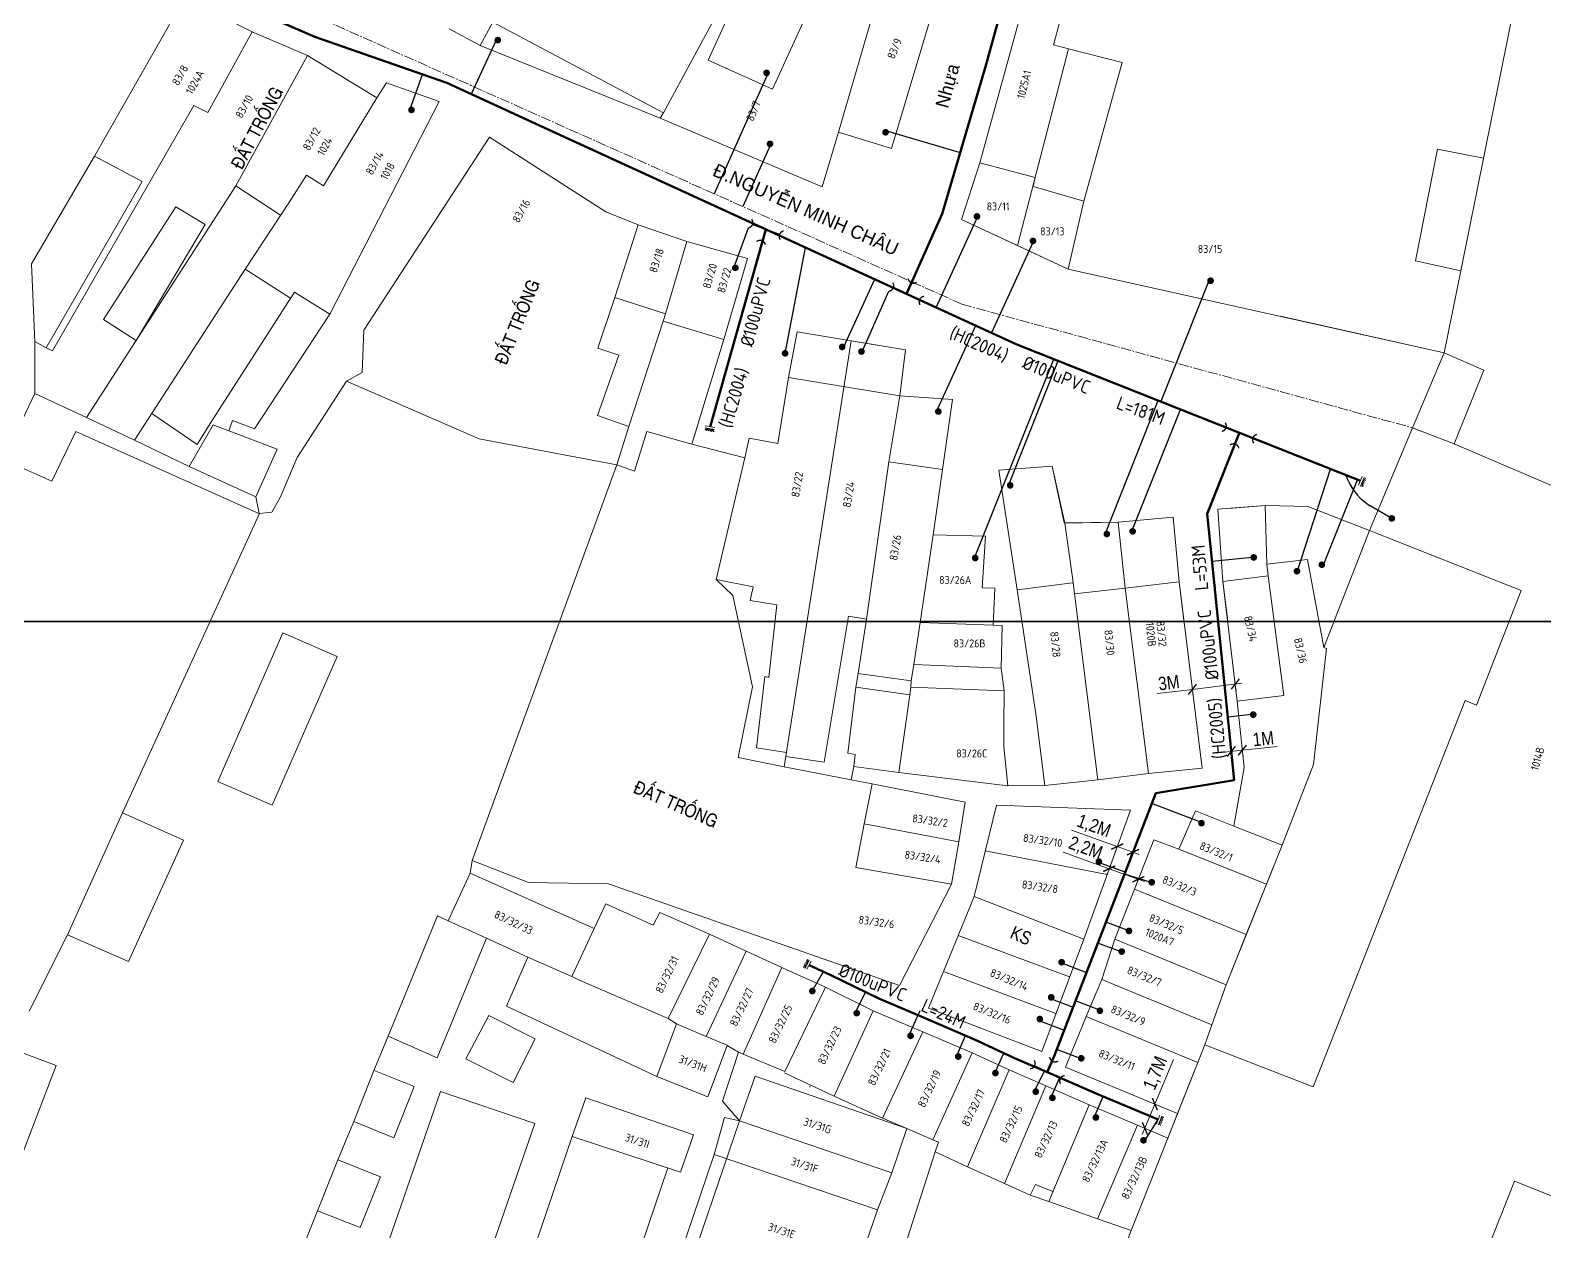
# Model space of a CAD drawing. Header units: inches. Extents: x 595615 to 1194060, y 1190840 to 2385448.
# Drawn here: x 596858.4 to 596971.9, y 1192395.8 to 1192486 of the extents above; entities that cross this region are included whole.
import ezdxf
from ezdxf.enums import TextEntityAlignment as Align

# ---------------------------------------------------------------- set-up
doc = ezdxf.new("R2010")
doc.units = ezdxf.units.IN
doc.header["$MEASUREMENT"] = 0
doc.linetypes.add('CENTER2', pattern=[1.125, 0.75, -0.125, 0.125, -0.125])
doc.layers.get('Defpoints').update_dxf_attribs({"color": 1})
for name, color, linetype, lineweight in [('Chitiet', 4, 'Continuous', 9), ('DN 100 uPVC', 4, 'Continuous', 50), ('DN 25 PE', 40, 'Continuous', 30), ('DUONG CACH LE', 112, 'Continuous', 5), ('NAM-CDAI', 220, 'Continuous', 25), ('Nen tim duong', 9, 'CENTER2', 0), ('Nen_HTHANH-TP', 9, 'Continuous', 0), ('Nen_SN-HTHANH-TP_new', 7, 'Continuous', 0), ('Nen_SN_HTHANH_old', 9, 'Continuous', 0), ('Te', 4, 'Continuous', 15), ('TEXT PIPE', 3, 'Continuous', 25), ('Text_DiaDanh', 9, 'Continuous', 0), ('Text_GiaoThong', 142, 'Continuous', 0), ('TLK 15', 220, 'Continuous', 20)]:
    doc.layers.add(name, color=color, linetype=linetype, lineweight=lineweight)
doc.styles.add('Dia Danh', font='VHELVCN_0.TTF', dxfattribs={"height": 1})
doc.styles.add('Giao Thong', font='VAPTIMN_0.TTF', dxfattribs={"height": 1})
doc.styles.add('Sonha_QTB', font='isocp.shx', dxfattribs={"height": 0.6, "bigfont": 'bigfont.shx'})
doc.styles.add('text', font='isocp2.shx')
doc.styles.add('VNI-HC', font='VHELVCN_0.TTF')
doc.dimstyles.new('DUONG KICH THUOC', dxfattribs={"dimtxt": 1, "dimasz": 0.7, "dimexe": 0.5, "dimexo": 0.3, "dimgap": 0.2, "dimtad": 1, "dimzin": 0, "dimdsep": 46, "dimtxsty": 'VNI-HC', "dimblk": 'ARCHTICK', "dimcen": 0.09, "dimdle": 0.5, "dimclrd": 256, "dimclre": 256, "dimclrt": 256, "dimadec": 0, "dimazin": 0, "dimtfac": 1, "dimtofl": 0, "dimtmove": 0, "dimatfit": 3, "dimfxl": 1, "dimtolj": 1, "dimtzin": 0, "dimlwd": -1, "dimlwe": -1, "dimarcsym": 0})

# ---------------------------------------------------------------- blocks, each defined once
blk = doc.blocks.new('TE1')
at = {"layer": 'Chitiet', "ltscale": 100, "const_width": 0.1}
for points in [[(-0.35, 1.28, 0.571257), (0.35, 1.28)], [(1.1, 0.35, 0.571257), (1.1, -0.35)], [(0.35, -1.28, 0.571257), (-0.35, -1.28)]]:
    blk.add_lwpolyline(points, format="xyb", dxfattribs=at)
for points in [[(0, -1.08), (0, 1.08)], [(0.9, 0), (0, 0)]]:
    blk.add_lwpolyline(points, dxfattribs=at)
blk = doc.blocks.new('BIT')
at = {"layer": 'Chitiet', "ltscale": 100}
for p, q in [((0.35, 0), (-0.35, 0)), ((-0.3, -0.16), (-0.35, -0.21)), ((0.35, -0.16), (-0.35, -0.16)), ((-0.18, -0.16), (-0.34, -0.33)), ((-0.06, -0.16), (-0.22, -0.33)), ((0.07, -0.16), (-0.09, -0.33)), ((0.19, -0.16), (0.03, -0.33)), ((0.32, -0.16), (0.15, -0.33)), ((0.35, -0.25), (0.28, -0.33))]:
    blk.add_line(p, q, dxfattribs=at)
blk = doc.blocks.new('_ArchTick')
at = {"color": 0, "linetype": 'ByBlock', "const_width": 0.15}
blk.add_lwpolyline([(-0.5, -0.5), (0.5, 0.5)], dxfattribs=at)
blk = doc.blocks.new('*D67')
at = {"layer": 'Defpoints', "color": 0}
for p in [(596948.43, 1192431.87), (596949.26, 1192431.96), (596949.26, 1192431.96)]:
    blk.add_point(p, dxfattribs=at)
at = {"layer": 'DUONG CACH LE'}
for p, q in [((596947.93, 1192431.82), (596949.26, 1192431.96)), ((596948.46, 1192431.57), (596948.48, 1192431.38)), ((596949.26, 1192431.96), (596951.86, 1192432.23)), ((596949.29, 1192431.66), (596949.31, 1192431.46))]:
    blk.add_line(p, q, dxfattribs=at)
at = {"layer": 'DUONG CACH LE', "xscale": 0.7, "yscale": 0.7, "zscale": 0.7}
for p, rotation in [((596948.43, 1192431.87), 185.8934851896952), ((596949.26, 1192431.96), 5.893485189695231)]:
    blk.add_blockref('_ArchTick', p, dxfattribs=dict(at, rotation=rotation))
at = {"layer": 'DUONG CACH LE', "insert": (596950.83, 1192432.82), "char_height": 1, "attachment_point": 5, "rotation": 5.8935, "style": 'VNI-HC'}
blk.add_mtext('\\A1;1M', dxfattribs=at)
blk = doc.blocks.new('*D68')
at = {"layer": 'Defpoints', "color": 0}
for p in [(596945.51, 1192436.52), (596945.51, 1192436.52), (596948.73, 1192436.92)]:
    blk.add_point(p, dxfattribs=at)
at = {"layer": 'DUONG CACH LE'}
for p, q in [((596945.51, 1192436.52), (596942.87, 1192436.2)), ((596949.22, 1192436.98), (596945.51, 1192436.52)), ((596945.55, 1192436.22), (596945.57, 1192436.03)), ((596948.76, 1192436.62), (596948.79, 1192436.42))]:
    blk.add_line(p, q, dxfattribs=at)
at = {"layer": 'DUONG CACH LE', "xscale": 0.7, "yscale": 0.7, "zscale": 0.7}
for p, rotation in [((596948.73, 1192436.92), 6.984401695975553), ((596945.51, 1192436.52), 186.9844016959755)]:
    blk.add_blockref('_ArchTick', p, dxfattribs=dict(at, rotation=rotation))
at = {"layer": 'DUONG CACH LE', "insert": (596943.75, 1192437.02), "char_height": 1, "attachment_point": 5, "rotation": 6.9844, "style": 'VNI-HC'}
blk.add_mtext('\\A1;3M', dxfattribs=at)
blk = doc.blocks.new('*D69')
at = {"layer": 'Defpoints', "color": 0}
for p in [(596939.88, 1192424.73), (596939.88, 1192424.73), (596941.06, 1192424.31)]:
    blk.add_point(p, dxfattribs=at)
at = {"layer": 'DUONG CACH LE'}
for p, q in [((596939.88, 1192424.73), (596936.46, 1192425.97)), ((596941.53, 1192424.14), (596939.88, 1192424.73)), ((596939.78, 1192424.45), (596939.71, 1192424.26)), ((596940.96, 1192424.02), (596940.89, 1192423.84))]:
    blk.add_line(p, q, dxfattribs=at)
at = {"layer": 'DUONG CACH LE', "xscale": 0.7, "yscale": 0.7, "zscale": 0.7}
for p, rotation in [((596939.88, 1192424.73), 160.0957621109602), ((596941.06, 1192424.31), 340.0957621109603)]:
    blk.add_blockref('_ArchTick', p, dxfattribs=dict(at, rotation=rotation))
at = {"layer": 'DUONG CACH LE', "insert": (596938.11, 1192426.22), "char_height": 1, "attachment_point": 5, "rotation": 340.0958, "style": 'VNI-HC'}
blk.add_mtext('\\A1;1,2M', dxfattribs=at)
blk = doc.blocks.new('*D70')
at = {"layer": 'Defpoints', "color": 0}
for p in [(596939.28, 1192423.07), (596939.28, 1192423.07), (596941.46, 1192422.28)]:
    blk.add_point(p, dxfattribs=at)
at = {"layer": 'DUONG CACH LE'}
for p, q in [((596939.28, 1192423.07), (596935.82, 1192424.32)), ((596939.18, 1192422.79), (596939.11, 1192422.6)), ((596941.93, 1192422.11), (596939.28, 1192423.07)), ((596941.36, 1192422), (596941.29, 1192421.81))]:
    blk.add_line(p, q, dxfattribs=at)
at = {"layer": 'DUONG CACH LE', "xscale": 0.7, "yscale": 0.7, "zscale": 0.7}
for p, rotation in [((596939.28, 1192423.07), 160.0957621013076), ((596941.46, 1192422.28), 340.0957621013076)]:
    blk.add_blockref('_ArchTick', p, dxfattribs=dict(at, rotation=rotation))
at = {"layer": 'DUONG CACH LE', "insert": (596937.49, 1192424.57), "char_height": 1, "attachment_point": 5, "rotation": 340.0958, "style": 'VNI-HC'}
blk.add_mtext('\\A1;2,2M', dxfattribs=at)
blk = doc.blocks.new('*D71')
at = {"layer": 'Defpoints', "color": 0}
for p in [(596942.7, 1192405.41), (596942.7, 1192405.41), (596941.95, 1192403.59)]:
    blk.add_point(p, dxfattribs=at)
at = {"layer": 'DUONG CACH LE'}
for p, q in [((596942.7, 1192405.41), (596944.09, 1192408.77)), ((596941.76, 1192403.13), (596942.7, 1192405.41)), ((596942.98, 1192405.3), (596943.16, 1192405.22)), ((596942.23, 1192403.48), (596942.41, 1192403.4))]:
    blk.add_line(p, q, dxfattribs=at)
at = {"layer": 'DUONG CACH LE', "xscale": 0.7, "yscale": 0.7, "zscale": 0.7}
for p, rotation in [((596942.7, 1192405.41), 67.51855811826496), ((596941.95, 1192403.59), 247.5185581182649)]:
    blk.add_blockref('_ArchTick', p, dxfattribs=dict(at, rotation=rotation))
at = {"layer": 'DUONG CACH LE', "insert": (596942.79, 1192407.72), "char_height": 1, "attachment_point": 5, "rotation": 67.5186, "style": 'VNI-HC'}
blk.add_mtext('\\A1;1,7M', dxfattribs=at)
blk = doc.blocks.new('TLK 15')
at = {"layer": 'TLK 15', "linetype": 'Continuous', "const_width": 0.25}
blk.add_lwpolyline([(-0.125, 0, 1), (0.125, 0, 1)], format="xyb", close=True, dxfattribs=at)

msp = doc.modelspace()

# ---------------------------------------------------------------- linework, layer by layer
at = {"layer": 'Defpoints'}
for points in [[(597361.233, 1192441.604), (597361.233, 1193242.556), (596228.852, 1193242.556), (596228.852, 1192441.604)], [(597361.233, 1191640.651), (597361.233, 1192441.604), (596228.852, 1192441.604), (596228.852, 1191640.651)]]:
    msp.add_lwpolyline(points, close=True, dxfattribs=at)
at = {"layer": 'DN 100 uPVC'}
for points in [[(596792.453, 1192532.661), (596810.742, 1192521.511), (596833.338, 1192508.713), (596845.502, 1192501.896), (596870.621, 1192489.741), (596875.663, 1192487.21), (596879.724, 1192485.462), (596885.599, 1192483.423), (596889.609, 1192482.002), (596897.21, 1192478.503), (596932.364, 1192462.395), (596958.105, 1192452.151)], [(596913.546, 1192471.018), (596909.356, 1192456.222)], [(596949.05, 1192455.78), (596946.629, 1192449.698), (596947.132, 1192444.798), (596948.646, 1192429.718), (596942.764, 1192428.725), (596935.156, 1192408.999), (596934.635, 1192407.813)], [(596942.943, 1192404.25), (596938.179, 1192406.259), (596934.93, 1192407.686), (596932.179, 1192408.869), (596929.413, 1192410.159), (596925.703, 1192411.75), (596922.005, 1192413.322), (596918.418, 1192415.096), (596916.774, 1192415.834)]]:
    msp.add_lwpolyline(points, dxfattribs=at)
msp.add_lwpolyline([(596924.08, 1192466.191), (596926.752, 1192472.187), (596930.034, 1192483.321), (596931.93, 1192490.213), (596934.068, 1192498.041), (596935.745, 1192506.742), (596937.22, 1192510.608), (596938.534, 1192514.013), (596939.798, 1192517.423), (596941.065, 1192520.854, -0.0002379), (596941.065, 1192520.855), (596942.358, 1192524.346), (596943.335, 1192526.35)], format="xyb", dxfattribs=at)
at = {"layer": 'DN 25 PE'}
for p, q in [((596893.314, 1192485.218), (596891.444, 1192481.157)), ((596886.845, 1192479.985), (596887.788, 1192482.647)), ((596913.713, 1192482.763), (596909.668, 1192473.687)), ((596922.51, 1192478.431), (596928.106, 1192476.781)), ((596913.85, 1192477.307), (596911.811, 1192472.732)), ((596929.363, 1192471.868), (596926.296, 1192465.176)), ((596911.125, 1192468.137), (596912.228, 1192471.131)), ((596914.977, 1192461.724), (596916.518, 1192469.656)), ((596933.561, 1192470.033), (596930.461, 1192463.267)), ((596919.382, 1192462.207), (596921.705, 1192467.279)), ((596946.751, 1192467.173), (596943.142, 1192458.105)), ((596920.706, 1192461.737), (596922.766, 1192466.387)), ((596926.338, 1192457.361), (596929.29, 1192463.804)), ((596929.23, 1192446.499), (596935.119, 1192461.298)), ((596931.727, 1192451.822), (596935.447, 1192461.168)), ((596938.975, 1192448.167), (596942.959, 1192458.178)), ((596941.032, 1192448.499), (596944.621, 1192457.517)), ((596953.354, 1192445.259), (596955.862, 1192453.043)), ((596955.342, 1192445.866), (596957.879, 1192452.241)), ((596957.212, 1192452.137), (596957.017, 1192452.584)), ((596960.465, 1192449.341), (596958.848, 1192450.292)), ((596949.985, 1192446.418), (596946.997, 1192446.112)), ((596949.95, 1192434.625), (596948.172, 1192434.447)), ((596946.32, 1192426.485), (596942.473, 1192427.969)), ((596938.378, 1192423.597), (596940.522, 1192422.821)), ((596942.339, 1192422.049), (596940.424, 1192422.658)), ((596940.757, 1192418.405), (596939.039, 1192419.067)), ((596940.089, 1192416.854), (596938.432, 1192417.493)), ((596935.581, 1192416.058), (596937.581, 1192415.286)), ((596917.02, 1192413.894), (596917.851, 1192415.351)), ((596920.225, 1192412.238), (596921.006, 1192413.816)), ((596934.93, 1192413.297), (596936.577, 1192412.683)), ((596924.261, 1192410.533), (596925.093, 1192412.435)), ((596938.702, 1192412.414), (596936.762, 1192413.162)), ((596934.076, 1192411.669), (596935.912, 1192410.96)), ((596927.83, 1192408.982), (596928.503, 1192410.55)), ((596930.749, 1192407.866), (596931.389, 1192409.238)), ((596937.055, 1192408.848), (596935.351, 1192409.505)), ((596933.65, 1192406.346), (596934.429, 1192407.916)), ((596934.892, 1192405.881), (596935.563, 1192407.408)), ((596938.151, 1192404.408), (596938.819, 1192405.99)), ((596941.971, 1192402.702), (596942.943, 1192404.25))]:
    msp.add_line(p, q, dxfattribs=at)
msp.add_arc((596960.877, 1192453.74), 4, 203.62556, 239.52526, dxfattribs=at)
at = {"layer": 'Nen tim duong'}
for p, q in [((596856.638, 1192497.319), (596928.236, 1192465.413)), ((596928.236, 1192465.413), (596962.004, 1192456.14))]:
    msp.add_line(p, q, dxfattribs=at)
at = {"layer": 'Nen_HTHANH-TP', "linetype": 'Continuous'}
for p, q in [((596905.855, 1192479.755), (596915.35, 1192497.342)), ((596915.051, 1192496.542), (596909.211, 1192483.717)), ((596914.033, 1192481.531), (596919.783, 1192494.156)), ((596918.986, 1192478.305), (596923.094, 1192492.448)), ((596970.425, 1192491.697), (596965.644, 1192467.923)), ((596927.185, 1192491.212), (596922.967, 1192477.088)), ((596933.376, 1192489.817), (596929.578, 1192476.004)), ((596869.958, 1192488.396), (596863.197, 1192476.51)), ((596869.958, 1192488.396), (596875.03, 1192485.85)), ((596875.03, 1192485.85), (596869.958, 1192488.396)), ((596936.227, 1192489.029), (596935.09, 1192484.868)), ((596889.789, 1192486.062), (596892.11, 1192484.813)), ((596889.789, 1192486.062), (596892.11, 1192484.813)), ((596892.11, 1192484.813), (596893.069, 1192486.564)), ((596893.069, 1192486.564), (596905.855, 1192479.755)), ((596875.03, 1192485.85), (596871.704, 1192479.777)), ((596875.03, 1192485.85), (596879.181, 1192484.063)), ((596879.181, 1192484.063), (596875.03, 1192485.85)), ((596936.231, 1192484.569), (596935.09, 1192484.868)), ((596879.181, 1192484.063), (596873.809, 1192474.299)), ((596879.181, 1192484.063), (596884.374, 1192480.897)), ((596884.374, 1192480.897), (596879.181, 1192484.063)), ((596892.11, 1192484.813), (596905.615, 1192479.374)), ((596892.11, 1192484.813), (596905.615, 1192479.374)), ((596909.211, 1192483.717), (596914.033, 1192481.531)), ((596932.393, 1192469.816), (596936.231, 1192484.569)), ((596936.231, 1192484.569), (596940.241, 1192483.532)), ((596937.37, 1192473.13), (596940.241, 1192483.532)), ((596884.374, 1192480.897), (596885.103, 1192482.008)), ((596885.103, 1192482.008), (596884.374, 1192480.897)), ((596885.103, 1192482.008), (596889.044, 1192480.611)), ((596889.044, 1192480.611), (596885.103, 1192482.008)), ((596870.644, 1192480.316), (596860.049, 1192461.918)), ((596871.704, 1192479.777), (596870.644, 1192480.316)), ((596884.374, 1192480.897), (596880.369, 1192474.294)), ((596889.044, 1192480.611), (596880.857, 1192464.674)), ((596880.857, 1192464.674), (596889.044, 1192480.611)), ((596905.855, 1192479.755), (596905.615, 1192479.374)), ((596905.615, 1192479.374), (596917.769, 1192474.214)), ((596905.615, 1192479.374), (596917.769, 1192474.214)), ((596917.769, 1192474.214), (596918.986, 1192478.305)), ((596917.769, 1192474.214), (596918.986, 1192478.305)), ((596918.986, 1192478.305), (596922.967, 1192477.088)), ((596892.826, 1192477.934), (596883.398, 1192463.456)), ((596892.826, 1192477.934), (596883.398, 1192463.456)), ((596901.55, 1192472.331), (596892.826, 1192477.934)), ((596892.826, 1192477.934), (596901.55, 1192472.331)), ((596962.233, 1192468.66), (596963.887, 1192477.041)), ((596963.887, 1192477.041), (596967.337, 1192476.354)), ((596863.197, 1192476.51), (596858.474, 1192468.436)), ((596863.197, 1192476.51), (596866.789, 1192474.613)), ((596929.578, 1192476.004), (596928.191, 1192471.763)), ((596929.578, 1192476.004), (596928.191, 1192471.763)), ((596929.578, 1192476.004), (596933.718, 1192474.907)), ((596866.789, 1192474.613), (596859.589, 1192462.147)), ((596879.108, 1192475.083), (596877.82, 1192473.092)), ((596880.369, 1192474.294), (596879.108, 1192475.083)), ((596933.718, 1192474.907), (596933.569, 1192474.237)), ((596873.809, 1192474.299), (596862.603, 1192456.91)), ((596873.809, 1192474.299), (596877.161, 1192472.091)), ((596933.569, 1192474.237), (596937.37, 1192473.13)), ((596869.31, 1192472.725), (596863.887, 1192464.251)), ((596871.511, 1192471.377), (596869.31, 1192472.725)), ((596877.82, 1192473.092), (596874.494, 1192468.039)), ((596903.951, 1192471.363), (596901.55, 1192472.331)), ((596901.55, 1192472.331), (596903.951, 1192471.363)), ((596936.194, 1192468.049), (596937.37, 1192473.13)), ((596871.511, 1192471.377), (596866.318, 1192462.683)), ((596902.206, 1192465.922), (596903.951, 1192471.363)), ((596903.951, 1192471.363), (596907.602, 1192470.106)), ((596907.602, 1192470.106), (596903.951, 1192471.363)), ((596928.191, 1192471.763), (596936.194, 1192468.049)), ((596928.191, 1192471.763), (596932.393, 1192469.816)), ((596907.602, 1192470.106), (596906.007, 1192464.685)), ((596907.602, 1192470.106), (596912.153, 1192468.83)), ((596912.153, 1192468.83), (596907.602, 1192470.106)), ((596932.393, 1192469.816), (596936.194, 1192468.049)), ((596858.474, 1192468.436), (596858.738, 1192462.617)), ((596874.494, 1192468.039), (596866.714, 1192455.993)), ((596874.494, 1192468.039), (596877.906, 1192465.852)), ((596912.153, 1192468.83), (596910.388, 1192462.768)), ((596912.153, 1192468.83), (596911.046, 1192464.979)), ((596964.399, 1192461.772), (596936.194, 1192468.049)), ((596964.399, 1192461.772), (596936.194, 1192468.049)), ((596965.644, 1192467.923), (596962.233, 1192468.66)), ((596965.644, 1192467.923), (596964.399, 1192461.772)), ((596871.883, 1192456.467), (596878.195, 1192466.302)), ((596878.195, 1192466.302), (596880.857, 1192464.674)), ((596900.949, 1192462.121), (596902.206, 1192465.922)), ((596902.206, 1192465.922), (596906.007, 1192464.685)), ((596875.204, 1192456.05), (596880.857, 1192464.674)), ((596906.007, 1192464.685), (596905.847, 1192464.125)), ((596911.046, 1192464.979), (596910.388, 1192462.768)), ((596952.127, 1192464.502), (596964.399, 1192461.772)), ((596863.887, 1192464.251), (596866.318, 1192462.683)), ((596883.398, 1192463.456), (596883.28, 1192460.276)), ((596905.847, 1192464.125), (596903.263, 1192456.232)), ((596910.388, 1192462.768), (596905.847, 1192464.125)), ((596915.241, 1192459.902), (596915.878, 1192463.343)), ((596915.878, 1192463.343), (596915.241, 1192459.902)), ((596915.878, 1192463.343), (596919.938, 1192462.666)), ((596923.999, 1192461.999), (596915.878, 1192463.343)), ((596858.738, 1192462.617), (596858.741, 1192458.707)), ((596859.589, 1192462.147), (596858.738, 1192462.617)), ((596860.049, 1192461.918), (596859.589, 1192462.147)), ((596902.509, 1192461.582), (596900.949, 1192462.121)), ((596910.388, 1192462.768), (596907.985, 1192454.906)), ((596910.388, 1192462.768), (596907.985, 1192454.906)), ((596907.985, 1192454.906), (596910.388, 1192462.768)), ((596919.938, 1192462.666), (596914.904, 1192430.722)), ((596919.938, 1192462.666), (596923.999, 1192461.999)), ((596900.913, 1192457.071), (596902.509, 1192461.582)), ((596923.999, 1192461.999), (596923.572, 1192458.529)), ((596923.572, 1192458.529), (596923.999, 1192461.999)), ((596964.399, 1192461.772), (596962.004, 1192456.14)), ((596964.399, 1192461.772), (596962.004, 1192456.14)), ((596964.399, 1192461.772), (596962.004, 1192456.14)), ((596964.399, 1192461.772), (596967.37, 1192460.454)), ((596883.28, 1192460.276), (596882.091, 1192459.635)), ((596914.445, 1192454.951), (596915.241, 1192459.902)), ((596915.241, 1192459.902), (596914.445, 1192454.951)), ((596915.241, 1192459.902), (596923.572, 1192458.529)), ((596967.37, 1192460.454), (596965.145, 1192454.932)), ((596858.741, 1192458.707), (596855.407, 1192451.724)), ((596858.741, 1192458.707), (596862.603, 1192456.91)), ((596882.091, 1192459.635), (596878.405, 1192453.902)), ((596882.091, 1192459.635), (596892.034, 1192455.313)), ((596923.572, 1192458.529), (596922.746, 1192453.598)), ((596923.572, 1192458.529), (596927.522, 1192458.262)), ((596927.522, 1192458.262), (596923.572, 1192458.529)), ((596927.522, 1192458.262), (596926.786, 1192453.001)), ((596926.786, 1192453.001), (596927.522, 1192458.262)), ((596862.603, 1192456.91), (596866.204, 1192455.203)), ((596870.905, 1192454.896), (596867.503, 1192457.214)), ((596871.883, 1192456.467), (596870.905, 1192454.896)), ((596873.553, 1192456.679), (596873.264, 1192455.918)), ((596875.204, 1192456.05), (596873.553, 1192456.679)), ((596903.263, 1192456.232), (596900.913, 1192457.071)), ((596861.814, 1192455.869), (596859.997, 1192452.148)), ((596875.569, 1192449.69), (596861.814, 1192455.869)), ((596866.204, 1192455.203), (596866.714, 1192455.993)), ((596870.296, 1192453.226), (596872.093, 1192456.357)), ((596872.093, 1192456.357), (596873.264, 1192455.918)), ((596873.264, 1192455.918), (596876.905, 1192454.541)), ((596892.034, 1192455.313), (596902.366, 1192453.372)), ((596903.263, 1192456.232), (596902.366, 1192453.372)), ((596904.624, 1192455.854), (596903.676, 1192452.893)), ((596907.985, 1192454.906), (596904.624, 1192455.854)), ((596911.965, 1192453.879), (596912.274, 1192455.36)), ((596912.274, 1192455.36), (596911.965, 1192453.879)), ((596912.274, 1192455.36), (596914.445, 1192454.951)), ((596914.445, 1192454.951), (596912.274, 1192455.36)), ((596962.004, 1192456.14), (596958.78, 1192448.427)), ((596962.004, 1192456.14), (596958.78, 1192448.427)), ((596962.004, 1192456.14), (596958.78, 1192448.427)), ((596961.904, 1192455.89), (596962.004, 1192456.14)), ((596962.004, 1192456.14), (596962.644, 1192455.89)), ((596962.004, 1192456.14), (596965.145, 1192454.932)), ((596962.004, 1192456.14), (596965.145, 1192454.932)), ((596962.004, 1192456.14), (596965.145, 1192454.932)), ((596866.204, 1192455.203), (596870.296, 1192453.226)), ((596875.288, 1192450.96), (596876.905, 1192454.541)), ((596907.985, 1192454.906), (596911.965, 1192453.879)), ((596911.965, 1192453.879), (596907.985, 1192454.906)), ((596965.145, 1192454.932), (597051.244, 1192417.932)), ((596965.145, 1192454.932), (597051.244, 1192417.932)), ((596859.997, 1192452.148), (596857.536, 1192453.236)), ((596870.296, 1192453.226), (596875.288, 1192450.96)), ((596878.405, 1192453.902), (596877.118, 1192450.901)), ((596891.53, 1192423.693), (596902.366, 1192453.372)), ((596903.676, 1192452.893), (596902.366, 1192453.372)), ((596911.965, 1192453.879), (596909.823, 1192444.768)), ((596922.746, 1192453.598), (596921.075, 1192441.777)), ((596922.746, 1192453.598), (596926.786, 1192453.001)), ((596930.996, 1192452.955), (596934.996, 1192453.258)), ((596934.996, 1192453.258), (596930.996, 1192452.955)), ((596934.996, 1192453.258), (596935.949, 1192448.989)), ((596935.909, 1192449.009), (596934.996, 1192453.258)), ((596926.08, 1192448.111), (596926.786, 1192453.001)), ((596926.08, 1192448.111), (596926.786, 1192453.001)), ((596932.383, 1192443.996), (596930.996, 1192452.955)), ((596930.996, 1192452.955), (596932.383, 1192443.996)), ((596875.278, 1192450.99), (596875.288, 1192450.96)), ((596875.288, 1192450.96), (596875.559, 1192449.7)), ((596876.499, 1192449.821), (596877.118, 1192450.901)), ((596875.579, 1192449.7), (596865.297, 1192427.272)), ((596875.559, 1192449.7), (596875.579, 1192449.7)), ((596875.579, 1192449.7), (596876.499, 1192449.821)), ((596950.958, 1192450.301), (596947.429, 1192450.028)), ((596950.958, 1192450.301), (596947.429, 1192450.028)), ((596947.429, 1192450.028), (596947.803, 1192444.618)), ((596947.429, 1192450.028), (596947.803, 1192444.618)), ((596950.958, 1192450.301), (596948.248, 1192450.089)), ((596954.158, 1192450.234), (596950.958, 1192450.301)), ((596954.158, 1192450.234), (596950.958, 1192450.301)), ((596950.958, 1192450.301), (596951.102, 1192445.901)), ((596954.158, 1192450.234), (596950.958, 1192450.301)), ((596958.78, 1192448.427), (596954.158, 1192450.234)), ((596958.78, 1192448.427), (596954.158, 1192450.234)), ((596958.78, 1192448.427), (596954.158, 1192450.234)), ((596958.78, 1192448.427), (596954.158, 1192450.234)), ((596939.949, 1192449.062), (596935.909, 1192449.009)), ((596939.949, 1192449.062), (596935.949, 1192448.989)), ((596935.949, 1192448.989), (596936.553, 1192444.729)), ((596939.949, 1192449.062), (596944.069, 1192449.425)), ((596944.069, 1192449.425), (596939.949, 1192449.062)), ((596939.949, 1192449.062), (596940.483, 1192444.102)), ((596944.069, 1192449.425), (596944.523, 1192444.576)), ((596944.523, 1192444.576), (596944.069, 1192449.425)), ((596925.095, 1192441.53), (596926.08, 1192448.111)), ((596930.01, 1192448.014), (596926.08, 1192448.111)), ((596930.01, 1192448.014), (596926.08, 1192448.111)), ((596930.01, 1192448.014), (596929.763, 1192444.144)), ((596929.763, 1192444.144), (596930.01, 1192448.014)), ((596958.78, 1192448.427), (596955.377, 1192439.655)), ((596958.78, 1192448.427), (596955.377, 1192439.655)), ((596958.78, 1192448.427), (596970.163, 1192443.936)), ((596951.102, 1192445.901), (596954.152, 1192446.264)), ((596954.152, 1192446.264), (596955.377, 1192439.655)), ((596951.102, 1192445.901), (596951.183, 1192445.031)), ((596909.823, 1192444.768), (596911.054, 1192443.559)), ((596909.823, 1192444.768), (596912.593, 1192444.22)), ((596912.354, 1192443.19), (596912.593, 1192444.22)), ((596929.763, 1192444.144), (596930.693, 1192444.115)), ((596930.693, 1192444.115), (596929.763, 1192444.144)), ((596930.693, 1192444.115), (596930.566, 1192441.344)), ((596930.566, 1192441.344), (596930.693, 1192444.115)), ((596932.383, 1192443.996), (596936.523, 1192444.519)), ((596932.383, 1192443.996), (596933.771, 1192434.677)), ((596932.383, 1192443.996), (596932.434, 1192443.646)), ((596936.553, 1192444.729), (596936.684, 1192443.679)), ((596936.684, 1192443.679), (596940.483, 1192444.102)), ((596940.483, 1192444.102), (596944.523, 1192444.576)), ((596940.483, 1192444.102), (596942.214, 1192430.204)), ((596944.523, 1192444.576), (596946.234, 1192430.607)), ((596944.926, 1192441.296), (596944.523, 1192444.576)), ((596947.803, 1192444.618), (596951.183, 1192445.031)), ((596947.803, 1192444.618), (596948.88, 1192435.629)), ((596947.803, 1192444.618), (596948.135, 1192441.849)), ((596951.183, 1192445.031), (596952.36, 1192436.052)), ((596911.054, 1192443.559), (596912.539, 1192436.7)), ((596914.354, 1192442.851), (596912.354, 1192443.19)), ((596913.769, 1192437.411), (596914.354, 1192442.851)), ((596936.684, 1192443.679), (596938.425, 1192429.741)), ((596970.163, 1192443.936), (596966.81, 1192435.344)), ((596919.735, 1192442.016), (596917.904, 1192431.064)), ((596921.075, 1192441.777), (596919.735, 1192442.016)), ((596920.468, 1192437.716), (596921.075, 1192441.777)), ((596877.326, 1192440.762), (596872.455, 1192429.618)), ((596881.387, 1192438.985), (596877.326, 1192440.762)), ((596925.095, 1192441.53), (596924.638, 1192438.39)), ((596930.566, 1192441.344), (596925.095, 1192441.53)), ((596930.566, 1192441.344), (596931.246, 1192441.315)), ((596931.246, 1192441.315), (596930.566, 1192441.344)), ((596931.246, 1192441.315), (596931.168, 1192438.115)), ((596954.594, 1192430.884), (596955.567, 1192439.575)), ((596954.594, 1192430.884), (596955.567, 1192439.575)), ((596955.377, 1192439.655), (596955.567, 1192439.575)), ((596955.567, 1192439.575), (596955.377, 1192439.655)), ((596881.387, 1192438.985), (596876.516, 1192427.841)), ((596924.638, 1192438.39), (596924.439, 1192437.17)), ((596931.168, 1192438.115), (596924.638, 1192438.39)), ((596912.833, 1192432.14), (596913.459, 1192437.491)), ((596913.459, 1192437.491), (596913.769, 1192437.411)), ((596920.279, 1192436.676), (596920.468, 1192437.716)), ((596924.439, 1192437.17), (596920.468, 1192437.716)), ((596924.439, 1192437.17), (596924.399, 1192436.69)), ((596931.168, 1192438.115), (596931.399, 1192436.415)), ((596912.539, 1192436.7), (596911.454, 1192431.399)), ((596919.693, 1192431.736), (596920.279, 1192436.676)), ((596920.279, 1192436.676), (596924.32, 1192436.119)), ((596924.32, 1192436.119), (596923.494, 1192430.289)), ((596924.399, 1192436.69), (596924.32, 1192436.119)), ((596924.399, 1192436.69), (596931.399, 1192436.415)), ((596931.399, 1192436.415), (596931.382, 1192433.875)), ((596952.36, 1192436.052), (596948.88, 1192435.629)), ((596948.88, 1192435.629), (596949.394, 1192430.65)), ((596965.97, 1192435.673), (596957.128, 1192413.166)), ((596966.81, 1192435.344), (596965.97, 1192435.673)), ((596931.382, 1192433.875), (596931.373, 1192432.225)), ((596933.771, 1192434.677), (596934.445, 1192429.308)), ((596915.073, 1192431.782), (596912.833, 1192432.14)), ((596915.033, 1192431.482), (596915.073, 1192431.782)), ((596917.904, 1192431.064), (596915.033, 1192431.482)), ((596920.243, 1192431.646), (596919.693, 1192431.736)), ((596920.124, 1192430.746), (596920.243, 1192431.646)), ((596931.373, 1192432.225), (596931.675, 1192429.295)), ((596911.454, 1192431.399), (596914.904, 1192430.722)), ((596914.904, 1192430.722), (596919.935, 1192429.736)), ((596920.124, 1192430.746), (596919.935, 1192429.736)), ((596923.494, 1192430.289), (596920.124, 1192430.746)), ((596946.234, 1192430.607), (596942.214, 1192430.204)), ((596949.394, 1192430.65), (596948.618, 1192426.259)), ((596952.239, 1192424.842), (596954.594, 1192430.884)), ((596952.239, 1192424.842), (596954.594, 1192430.884)), ((596872.455, 1192429.618), (596876.516, 1192427.841)), ((596919.935, 1192429.736), (596921.495, 1192429.437)), ((596920.908, 1192426.437), (596921.495, 1192429.437)), ((596921.495, 1192429.437), (596928.486, 1192428.053)), ((596923.494, 1192430.289), (596931.675, 1192429.295)), ((596931.675, 1192429.295), (596934.445, 1192429.308)), ((596934.445, 1192429.308), (596938.425, 1192429.741)), ((596942.214, 1192430.204), (596938.425, 1192429.741)), ((596927.999, 1192425.092), (596928.486, 1192428.053)), ((596865.297, 1192427.272), (596861.184, 1192418.109)), ((596865.297, 1192427.272), (596869.869, 1192425.206)), ((596945.747, 1192427.417), (596944.489, 1192424.526)), ((596948.618, 1192426.259), (596945.747, 1192427.417)), ((596920.28, 1192423.166), (596920.908, 1192426.437)), ((596920.908, 1192426.437), (596927.999, 1192425.092)), ((596952.239, 1192424.842), (596948.618, 1192426.259)), ((596869.869, 1192425.206), (596865.756, 1192416.112)), ((596927.999, 1192425.092), (596927.461, 1192421.902)), ((596942.629, 1192425.244), (596941.161, 1192421.533)), ((596944.489, 1192424.526), (596942.629, 1192425.244)), ((596948.047, 1192414.359), (596952.239, 1192424.842)), ((596951.061, 1192421.911), (596952.239, 1192424.842)), ((596891.53, 1192423.693), (596891.371, 1192422.733)), ((596891.53, 1192423.693), (596895.741, 1192422.046)), ((596944.489, 1192424.526), (596951.061, 1192421.911)), ((596889.723, 1192419.162), (596891.371, 1192422.733)), ((596891.371, 1192422.733), (596900.674, 1192418.58)), ((596927.461, 1192421.902), (596920.28, 1192423.166)), ((596895.741, 1192422.046), (596901.731, 1192421.941)), ((596923.547, 1192414.299), (596901.731, 1192421.941)), ((596927.461, 1192421.902), (596923.547, 1192414.299)), ((596941.161, 1192421.533), (596939.705, 1192417.782)), ((596941.161, 1192421.533), (596949.554, 1192418.14)), ((596949.554, 1192418.14), (596951.061, 1192421.911)), ((596900.674, 1192418.58), (596901.532, 1192420.431)), ((596901.532, 1192420.431), (596905.094, 1192418.824)), ((596925.739, 1192412.601), (596929.142, 1192420.973)), ((596929.142, 1192420.973), (596937.365, 1192417.79)), ((596885.21, 1192410.508), (596888.923, 1192419.531)), ((596888.923, 1192419.531), (596889.723, 1192419.162)), ((596892.594, 1192417.854), (596889.723, 1192419.162)), ((596905.094, 1192418.824), (596905.593, 1192419.774)), ((596905.593, 1192419.774), (596909.304, 1192418.157)), ((596861.184, 1192418.109), (596858.309, 1192412.386)), ((596861.184, 1192418.109), (596865.756, 1192416.112)), ((596892.594, 1192417.854), (596888.892, 1192408.881)), ((596895.696, 1192416.426), (596892.594, 1192417.854)), ((596900.674, 1192418.58), (596898.997, 1192414.979)), ((596909.304, 1192418.157), (596906.209, 1192411.825)), ((596909.304, 1192418.157), (596912.055, 1192416.89)), ((596949.554, 1192418.14), (596948.047, 1192414.359)), ((596909.05, 1192410.487), (596912.055, 1192416.89)), ((596912.055, 1192416.89), (596914.726, 1192415.662)), ((596937.365, 1192417.79), (596934.221, 1192409.357)), ((596938.717, 1192414.761), (596939.705, 1192417.782)), ((596939.705, 1192417.782), (596948.047, 1192414.359)), ((596894.099, 1192412.765), (596895.696, 1192416.426)), ((596895.696, 1192416.426), (596895.696, 1192416.426)), ((596895.696, 1192416.426), (596898.997, 1192414.979)), ((596914.726, 1192415.662), (596911.841, 1192409.149)), ((596914.726, 1192415.662), (596914.836, 1192415.612)), ((596914.836, 1192415.612), (596917.997, 1192414.194)), ((596898.997, 1192414.979), (596899.437, 1192414.749)), ((596899.437, 1192414.749), (596906.209, 1192411.825)), ((596937.549, 1192411.99), (596938.717, 1192414.761)), ((596946.98, 1192411.358), (596938.717, 1192414.761)), ((596914.963, 1192407.852), (596917.997, 1192414.194)), ((596917.997, 1192414.194), (596921.589, 1192412.417)), ((596948.047, 1192414.359), (596946.98, 1192411.358)), ((596948.047, 1192414.359), (596946.98, 1192411.358)), ((596905.363, 1192407.494), (596894.099, 1192412.765)), ((596918.664, 1192406.005), (596921.589, 1192412.417)), ((596921.589, 1192412.417), (596925.3, 1192410.84)), ((596934.221, 1192409.357), (596925.739, 1192412.601)), ((596957.128, 1192413.166), (596954.573, 1192406.704)), ((596891.042, 1192408.813), (596892.769, 1192412.064)), ((596892.769, 1192412.064), (596896.251, 1192410.317)), ((596905.363, 1192407.494), (596906.84, 1192411.425)), ((596906.209, 1192411.825), (596906.84, 1192411.425)), ((596906.84, 1192411.425), (596909.05, 1192410.487)), ((596936.012, 1192408.179), (596937.549, 1192411.99)), ((596945.932, 1192408.527), (596937.549, 1192411.99)), ((596946.98, 1192411.358), (596946.451, 1192409.857)), ((596946.98, 1192411.358), (596946.451, 1192409.857)), ((596884.142, 1192407.927), (596885.21, 1192410.508)), ((596888.892, 1192408.881), (596885.21, 1192410.508)), ((596896.251, 1192410.317), (596894.603, 1192407.025)), ((596909.05, 1192410.487), (596910.631, 1192409.828)), ((596922.285, 1192404.358), (596925.3, 1192410.84)), ((596925.3, 1192410.84), (596929.001, 1192409.253)), ((596856.541, 1192409.735), (596860.322, 1192408.308)), ((596894.603, 1192407.025), (596891.042, 1192408.813)), ((596910.641, 1192409.818), (596909.174, 1192405.947)), ((596910.274, 1192405.638), (596911.491, 1192409.299)), ((596910.631, 1192409.828), (596910.641, 1192409.818)), ((596910.641, 1192409.818), (596911.491, 1192409.299)), ((596911.491, 1192409.299), (596911.841, 1192409.149)), ((596911.841, 1192409.149), (596914.963, 1192407.852)), ((596929.001, 1192409.253), (596926.047, 1192402.741)), ((596929.001, 1192409.253), (596931.772, 1192407.975)), ((596946.451, 1192409.857), (596945.932, 1192408.527)), ((596946.451, 1192409.857), (596945.932, 1192408.527)), ((596954.573, 1192406.704), (596946.451, 1192409.857)), ((596860.322, 1192408.308), (596857.079, 1192399.805)), ((596882.636, 1192404.106), (596884.142, 1192407.927)), ((596884.182, 1192407.927), (596887.173, 1192406.739)), ((596914.943, 1192407.752), (596918.664, 1192406.005)), ((596931.772, 1192407.975), (596928.648, 1192400.713)), ((596931.772, 1192407.975), (596934.523, 1192406.778)), ((596936.012, 1192408.179), (596944.405, 1192404.706)), ((596945.932, 1192408.527), (596943.677, 1192402.855)), ((596945.932, 1192408.527), (596944.405, 1192404.706)), ((596887.173, 1192406.739), (596885.637, 1192402.888)), ((596909.174, 1192405.947), (596905.363, 1192407.494)), ((596911.566, 1192404.159), (596912.723, 1192407.5)), ((596912.723, 1192407.5), (596924.096, 1192403.579)), ((596916.843, 1192406.793), (596916.823, 1192406.693)), ((596934.523, 1192406.778), (596931.429, 1192399.455)), ((596937.775, 1192405.35), (596934.523, 1192406.778)), ((596885.273, 1192395.158), (596889.154, 1192406.371)), ((596889.154, 1192406.371), (596896.216, 1192403.957)), ((596900.034, 1192405.88), (596899.006, 1192402.989)), ((596908.116, 1192403.096), (596900.034, 1192405.88)), ((596911.566, 1192404.159), (596910.274, 1192405.638)), ((596918.664, 1192406.005), (596922.285, 1192404.358)), ((596934.74, 1192398.098), (596937.775, 1192405.35)), ((596941.406, 1192403.823), (596937.775, 1192405.35)), ((596909.668, 1192401.628), (596910.435, 1192404.408)), ((596910.435, 1192404.408), (596911.566, 1192404.159)), ((596922.285, 1192404.358), (596924.096, 1192403.579)), ((596944.405, 1192404.706), (596943.677, 1192402.855)), ((596881.438, 1192401.225), (596882.636, 1192404.106)), ((596885.637, 1192402.888), (596882.636, 1192404.106)), ((596896.216, 1192403.957), (596892.325, 1192392.704)), ((596907.139, 1192400.306), (596908.116, 1192403.096)), ((596908.024, 1192393.726), (596911.566, 1192404.159)), ((596911.566, 1192404.159), (596922.979, 1192400.268)), ((596922.979, 1192400.268), (596924.096, 1192403.579)), ((596924.096, 1192403.579), (596926.047, 1192402.741)), ((596941.406, 1192403.823), (596938.391, 1192396.811)), ((596943.677, 1192402.855), (596941.406, 1192403.823)), ((596943.677, 1192402.855), (596941.406, 1192403.823)), ((596895.235, 1192391.886), (596899.006, 1192402.989)), ((596899.006, 1192402.989), (596907.139, 1192400.306)), ((596926.047, 1192402.741), (596926.467, 1192402.561)), ((596926.467, 1192402.561), (596926.227, 1192401.821)), ((596943.677, 1192402.855), (596940.932, 1192395.923)), ((596943.677, 1192402.855), (596940.932, 1192395.923)), ((596943.697, 1192402.845), (596943.677, 1192402.855)), ((596943.697, 1192402.845), (596943.677, 1192402.855)), ((596879.931, 1192397.404), (596881.438, 1192401.225)), ((596881.438, 1192401.225), (596884.649, 1192399.967)), ((596907.084, 1192394.026), (596909.668, 1192401.628)), ((596909.668, 1192401.628), (596921.911, 1192397.477)), ((596926.227, 1192401.821), (596920.193, 1192383.066)), ((596926.227, 1192401.821), (596928.648, 1192400.713)), ((596884.649, 1192399.967), (596883.122, 1192396.156)), ((596902.397, 1192389.482), (596906.198, 1192400.625)), ((596921.911, 1192397.477), (596922.979, 1192400.268)), ((596928.648, 1192400.713), (596931.429, 1192399.455)), ((596931.429, 1192399.455), (596933.35, 1192398.587)), ((596933.35, 1192398.587), (596933.759, 1192399.387)), ((596934.74, 1192398.098), (596933.35, 1192398.587)), ((596933.759, 1192399.387), (596935.05, 1192398.848)), ((596969.669, 1192399.626), (596967.454, 1192394.094)), ((597036.891, 1192372.68), (596969.669, 1192399.626)), ((596869.023, 1192370.295), (596879.931, 1192397.404)), ((596883.122, 1192396.156), (596879.931, 1192397.404)), ((596919.267, 1192389.815), (596921.911, 1192397.477)), ((596938.391, 1192396.811), (596934.74, 1192398.098)), ((596940.932, 1192395.923), (596938.391, 1192396.811)), ((596939.475, 1192392.132), (596940.932, 1192395.923)), ((596939.475, 1192392.132), (596940.932, 1192395.923))]:
    msp.add_line(p, q, dxfattribs=at)
for points in [[(596929.142, 1192420.973), (596930.817, 1192427.824)], [(596937.365, 1192417.79), (596940.866, 1192427.46), (596930.817, 1192427.824)], [(596929.979, 1192424.399), (596939.115, 1192422.625)], [(596927.959, 1192418.064), (596936.307, 1192414.953)], [(596926.858, 1192415.355), (596935.286, 1192412.213)]]:
    msp.add_lwpolyline(points, dxfattribs=at)
for p in [(596910.572, 1192483.098), (596965.145, 1192454.932)]:
    msp.add_point(p, dxfattribs=at)

# ---------------------------------------------------------------- block references
at = {"layer": 'Chitiet'}
for p, rotation in [((596909.356, 1192456.222), 349.9055821744947), ((596958.105, 1192452.151), 67.92055845421169), ((596916.774, 1192415.834), 242.9438522362323), ((596942.943, 1192404.25), 67.92055845421169)]:
    msp.add_blockref('BIT', p, dxfattribs=dict(at, rotation=rotation))
at = {"layer": 'Te'}
for p, rotation in [((596913.546, 1192471.018), 249.7588540573147), ((596924.075, 1192466.193), 66.2309774947989), ((596949.041, 1192455.758), 249.7588540573147), ((596934.646, 1192407.808), 63.61359147429951)]:
    msp.add_blockref('TE1', p, dxfattribs=dict(at, rotation=rotation))
at = {"layer": 'TLK 15', "rotation": 359.9999999934133}
for p in [(596893.439, 1192485.218), (596913.588, 1192482.763), (596886.97, 1192479.985), (596922.51, 1192478.306), (596913.85, 1192477.432), (596929.363, 1192471.993), (596933.561, 1192470.158), (596911.25, 1192468.137), (596946.876, 1192467.173), (596919.257, 1192462.207), (596920.706, 1192461.862), (596914.977, 1192461.724), (596926.463, 1192457.361), (596931.852, 1192451.822), (596941.032, 1192448.374), (596939.1, 1192448.167), (596929.23, 1192446.374), (596950.11, 1192446.418), (596953.354, 1192445.384), (596955.217, 1192445.866), (596950.075, 1192434.625), (596946.195, 1192426.485), (596938.503, 1192423.597), (596942.464, 1192422.049), (596940.757, 1192418.405), (596940.214, 1192416.854), (596935.706, 1192416.058), (596917.02, 1192413.894), (596934.93, 1192413.422), (596920.35, 1192412.238), (596938.577, 1192412.414), (596934.076, 1192411.794), (596924.386, 1192410.533), (596927.955, 1192408.982), (596937.18, 1192408.848), (596930.749, 1192407.741), (596933.775, 1192406.346), (596935.017, 1192405.881), (596938.276, 1192404.408), (596941.846, 1192402.702)]:
    msp.add_blockref('TLK 15', p, dxfattribs=at)
at = {"layer": 'TLK 15'}
for p in [(596893.439, 1192485.218), (596913.588, 1192482.763), (596886.97, 1192479.985), (596922.51, 1192478.306), (596913.85, 1192477.432), (596929.363, 1192471.993), (596933.561, 1192470.158), (596911.25, 1192468.137), (596946.876, 1192467.173), (596919.257, 1192462.207), (596920.706, 1192461.862), (596914.977, 1192461.724), (596926.463, 1192457.361), (596931.852, 1192451.822), (596941.032, 1192448.374), (596960.465, 1192449.341), (596939.1, 1192448.167), (596929.23, 1192446.374), (596950.11, 1192446.418), (596953.354, 1192445.384), (596955.217, 1192445.866), (596950.075, 1192434.625), (596946.195, 1192426.485), (596938.503, 1192423.597), (596942.464, 1192422.049), (596940.757, 1192418.405), (596940.214, 1192416.854), (596935.706, 1192416.058), (596917.02, 1192413.894), (596934.93, 1192413.422), (596920.35, 1192412.238), (596938.577, 1192412.414), (596934.076, 1192411.794), (596924.386, 1192410.533), (596927.955, 1192408.982), (596937.18, 1192408.848), (596930.749, 1192407.741), (596933.775, 1192406.346), (596935.017, 1192405.881), (596938.276, 1192404.408), (596941.846, 1192402.702)]:
    msp.add_blockref('TLK 15', p, dxfattribs=at)

# ---------------------------------------------------------------- texts
at = {"layer": 'NAM-CDAI', "style": 'text'}
for s, rotation, p in [('(HC2004)', 336.14269, (596927.211, 1192462.89)), ('(HC2004)', 73.41061, (596910.949, 1192456.047)), ('L=181M', 339.85857, (596939.736, 1192457.601)), ('L=53M', 95.00171, (596946.715, 1192443.987)), ('(HC2005)', 95.00171, (596948.042, 1192431.352)), ('L=24M', 335.8505, (596925.093, 1192412.435))]:
    msp.add_text(s, height=1, rotation=rotation, dxfattribs=at).set_placement(p)
at = {"layer": 'Nen_SN-HTHANH-TP_new', "style": 'Sonha_QTB'}
for s, rotation, p in [('83/9', 67.70735, (596923.18, 1192484.583)), ('83/8', 60.78307, (596869.619, 1192482.586)), ('83/10', 60.78307, (596874.431, 1192480.239)), ('83/7', 67.70735, (596912.603, 1192479.907)), ('83/12', 60.78307, (596879.486, 1192477.809)), ('83/14', 60.78307, (596884.212, 1192475.999)), ('83/16', 60.78307, (596895.198, 1192472.404)), ('83/11', 0.04623, (596930.947, 1192472.741)), ('83/13', 0.04623, (596935.011, 1192470.872)), ('83/18', 71.9356, (596905.34, 1192468.689)), ('83/15', 0.04623, (596946.838, 1192469.556)), ('83/20', 74.08076, (596909.34, 1192467.529)), ('83/22', 80.34558, (596915.89, 1192451.889)), ('83/24', 80.34558, (596919.744, 1192451.136)), ('83/26', 80.34558, (596923.247, 1192447.156)), ('83/26A', 0.04623, (596927.736, 1192444.719)), ('83/34', 282.78526, (596949.881, 1192441.072)), ('83/28', 275.71579, (596935.247, 1192439.892)), ('83/30', 275.71579, (596939.301, 1192440.031)), ('83/32', 275.71579, (596943.199, 1192440.692)), ('83/26B', 0.04623, (596928.807, 1192439.968)), ('83/36', 282.78526, (596953.626, 1192439.428)), ('83/26C', 0.04623, (596928.968, 1192431.716)), ('83/32/2', 351.72909, (596925.846, 1192426.675)), ('83/32/10', 351.72909, (596934.294, 1192425.192)), ('83/32/1', 337.60815, (596947.302, 1192424.345)), ('83/32/4', 351.72909, (596925.292, 1192423.943)), ('83/32/3', 337.60815, (596944.555, 1192421.791)), ('83/32/8', 351.72909, (596934.089, 1192421.713)), ('83/32/33', 334.62102, (596894.624, 1192419.043)), ('83/32/6', 351.72909, (596921.833, 1192419.072)), ('83/32/5', 337.60815, (596943.568, 1192418.913)), ('83/32/31', 64.62102, (596906.13, 1192415.127)), ('83/32/7', 337.60815, (596941.913, 1192414.999)), ('83/32/29', 64.62102, (596909.176, 1192413.52)), ('83/32/14', 337.60815, (596931.775, 1192414.744)), ('83/32/27', 64.62102, (596911.723, 1192412.694)), ('83/32/25', 64.62102, (596914.625, 1192411.431)), ('83/32/16', 337.60815, (596930.495, 1192412.237)), ('83/32/9', 337.60815, (596940.7, 1192412.068)), ('83/32/23', 64.62102, (596918.319, 1192409.824)), ('31/31H', 339.30744, (596908.062, 1192408.448)), ('83/32/21', 64.62102, (596922.049, 1192408.201)), ('83/32/11', 337.60815, (596939.853, 1192408.73)), ('83/32/19', 64.62102, (596925.797, 1192406.571)), ('83/32/17', 64.62102, (596929.095, 1192405.136)), ('31/31G', 341.82405, (596917.405, 1192403.804)), ('83/32/15', 64.62102, (596931.91, 1192403.911)), ('31/31I', 341.82405, (596903.902, 1192402.657)), ('83/32/13', 64.62102, (596934.536, 1192402.769)), ('83/32/13A', 64.62102, (596938.211, 1192401.17)), ('31/31F', 341.82405, (596916.45, 1192400.827)), ('83/32/13B', 64.62102, (596941.153, 1192399.89)), ('31/31E', 341.82405, (596914.728, 1192395.915))]:
    msp.add_text(s, height=0.6, rotation=rotation, dxfattribs=at).set_placement(p, align=Align.MIDDLE)
at = {"layer": 'Nen_SN_HTHANH_old', "style": 'Sonha_QTB'}
for s, rotation, p in [('1024A', 60.78307, (596870.731, 1192482.058)), ('1025A1', 75.5451, (596932.897, 1192481.888)), ('1024', 60.78307, (596880.468, 1192477.246)), ('1018', 60.78307, (596885.175, 1192475.393)), ('83/22', 74.08076, (596910.426, 1192467.208)), ('1020B', 275.71579, (596942.403, 1192440.639)), ('1014B', 74.42438, (596971.386, 1192431.319)), ('1020A7', 337.60815, (596943.056, 1192417.941))]:
    msp.add_text(s, height=0.6, rotation=rotation, dxfattribs=at).set_placement(p, align=Align.MIDDLE)
at = {"layer": 'TEXT PIPE', "style": 'text'}
for rotation, p in [(75.31127, (596912.559, 1192462.149)), (338.04336, (596932.675, 1192460.638)), (96.90237, (596947.512, 1192437.29)), (337.75116, (596918.9, 1192415.079))]:
    msp.add_text('%%c100uPVC', height=1, rotation=rotation, dxfattribs=at).set_placement(p)
at = {"layer": 'Text_DiaDanh', "linetype": 'Continuous', "style": 'Dia Danh'}
for s, rotation, p in [('ÑAÁT TROÁNG', 62.21408, (596875.194, 1192478.747)), ('ÑAÁT TROÁNG', 67.78111, (596894.697, 1192464.167)), ('ÑAÁT TROÁNG', 336.18844, (596906.88, 1192428.099)), ('KS', 336.18844, (596932.663, 1192418.054))]:
    msp.add_text(s, height=1, rotation=rotation, dxfattribs=at).set_placement(p, align=Align.MIDDLE)
at = {"layer": 'Text_GiaoThong', "linetype": 'Continuous', "style": 'Giao Thong'}
for s, rotation, p in [('Nhöïa', 74.65384, (596927.23, 1192481.769)), ('Ñ.NGUYEÃN MINH CHAÂU', 336.18844, (596916.592, 1192472.641))]:
    msp.add_text(s, height=1, rotation=rotation, dxfattribs=at).set_placement(p, align=Align.MIDDLE)

# ---------------------------------------------------------------- dimensions: what is measured, and where the dimension line sits
at = {"layer": 'DUONG CACH LE'}
dim = msp.add_linear_dim(base=(596945.51, 1192436.522), p1=(596948.726, 1192436.916), p2=(596945.51, 1192436.522), angle=186.9844, text='3M', dimstyle='DUONG KICH THUOC', override={"dimpost": 'M'}, dxfattribs=at)
dim.commit()
dim.dimension.update_dxf_attribs({"geometry": '*D68', "text_midpoint": (596943.841, 1192436.318), "dimtype": 161})
for p1, p2, text, picture, middle in [((596948.43, 1192431.873), (596949.259, 1192431.958), '1M', '*D67', (596950.834, 1192432.825)), ((596941.06, 1192424.306), (596939.879, 1192424.734), '1,2M', '*D69', (596938.113, 1192426.221)), ((596941.458, 1192422.283), (596939.277, 1192423.073), '2,2M', '*D70', (596937.493, 1192424.567)), ((596941.948, 1192403.592), (596942.701, 1192405.411), '1,7M', '*D71', (596942.793, 1192407.718))]:
    dim = msp.add_aligned_dim(p1=p1, p2=p2, distance=0, text=text, dimstyle='DUONG KICH THUOC', override={"dimpost": 'M'}, dxfattribs=at)
    dim.commit()
    dim.dimension.update_dxf_attribs({"geometry": picture, "text_midpoint": middle})

doc.saveas('drawing.dxf')
